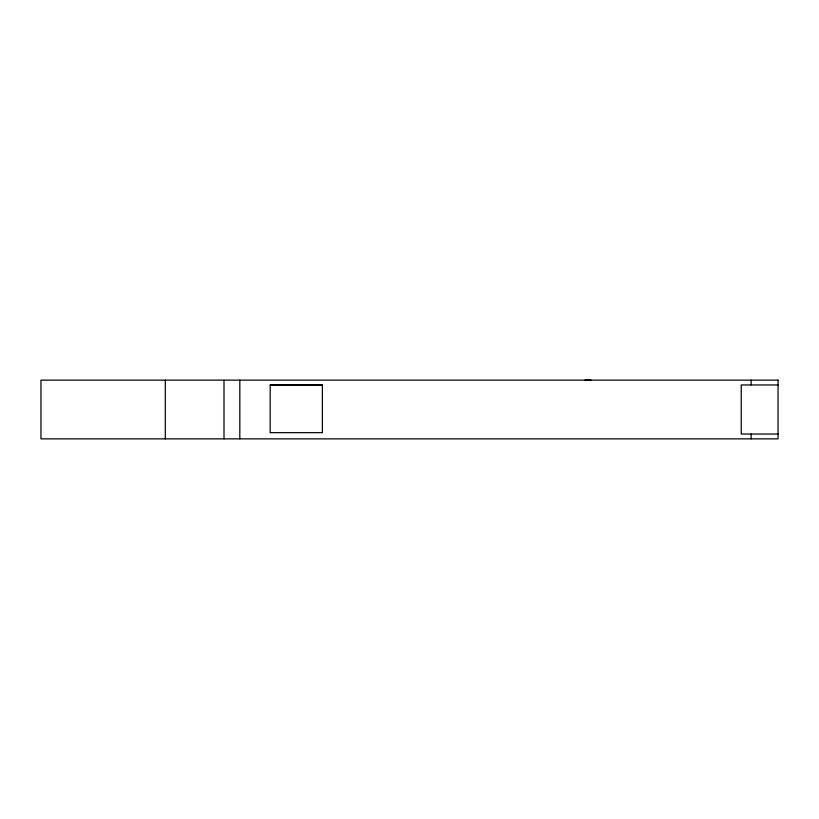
<?xml version="1.0" encoding="UTF-8"?>
<svg xmlns="http://www.w3.org/2000/svg" width="819" height="819" viewBox="0 0 819 819"><rect width="100%" height="100%" fill="white"/><g stroke="black" fill="none" stroke-linecap="round" stroke-linejoin="round"><path stroke-width="1.23" d="M590.97 380.139L584.889 380.139M270.168 385.012L322.389 384.95L322.389 432.667L270.168 432.667L270.168 385.012L322.389 385.012M778.05 384.95L741.236 384.95L741.236 434.029L778.05 434.029M751.136 380.139L751.136 384.95M751.136 434.029L751.136 438.861M239.824 380.139L239.824 438.861M224.007 380.139L224.007 438.861M165.295 380.139L165.295 438.861M778.05 380.139L40.95 380.139L40.95 438.861L778.05 438.861L778.05 380.139"/></g></svg>
